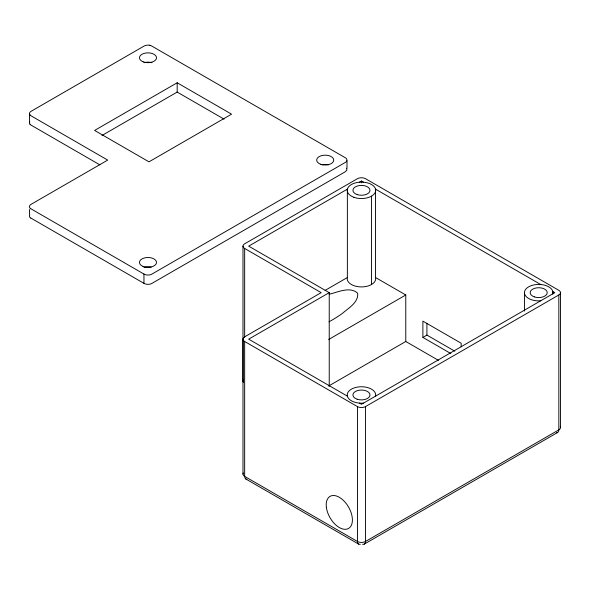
<?xml version="1.0" encoding="UTF-8"?>
<svg xmlns="http://www.w3.org/2000/svg" width="590" height="590" viewBox="0 0 590 590"><rect width="100%" height="100%" fill="white"/><g stroke="black" fill="none" stroke-linecap="round" stroke-linejoin="round"><path stroke-width="0.89" d="M242.984 339.161L242.984 474.043M242.984 246.141L242.984 381.022M560.5 427.529L560.5 292.647M177.184 82.77L94.607 130.442L148.99 161.837L231.56 114.165L177.184 82.77L177.184 92.07L224.082 119.151M101.982 135.486L177.184 92.07M359.45 182.185L361.464 181.027L363.477 182.185M325.083 290.398L347.363 277.536L347.363 189.161L248.678 246.141L329.235 292.647L329.235 386.244M329.235 292.647L248.678 339.161L347.363 396.133M328.726 339.457L405.773 294.978L405.773 341.485L328.726 385.963M461.151 346.846L461.151 343.233L422.89 321.137L422.89 337.414L426.917 335.091L454.816 351.197M244.651 248.464L321.181 292.647L244.651 336.831A5.694 3.289 0 0 0 244.651 341.485L357.437 406.599A5.694 3.289 0 0 0 365.49 406.599L558.833 294.971A5.694 3.289 0 0 0 558.833 290.324L365.49 178.696A5.694 3.289 0 0 0 357.437 178.696L244.651 243.81A5.694 3.289 0 0 0 244.651 248.464L244.651 337.465M364.31 544.091L557.653 432.463M329.25 294.233C337.871 292.205 350.143 286.084 357.658 293.26C358.705 302.412 348.373 308.157 342.377 313.408A144.668 83.522 0 0 1 329.014 321.808M540.706 284.505L375.557 189.161L375.557 277.536A14.241 8.223 0 0 1 361.464 286.917A14.241 8.223 0 0 1 347.363 277.536M375.557 277.536L405.773 294.978M422.89 337.414L450.79 353.528M99.872 164.876L30.783 124.962A5.03 2.906 0 0 1 30.415 124.674A5.848 3.378 0 0 1 30.097 124.35M405.773 341.485L438.459 360.357M149.956 45.386A5.605 3.238 0 0 1 151.409 45.843L345.231 157.7C347.355 158.489 347.606 161.579 345.334 162.427L152.139 273.967A6.896 3.983 0 0 1 150.096 274.822A5.694 3.289 0 0 1 143.953 274.048L31.174 208.934A7.058 4.071 0 0 1 30.842 208.727M359.45 403.11L361.464 404.275L554.807 292.647L552.793 291.482L552.793 293.975M346.632 168.209L346.905 170.053L345.334 171.734L152.139 283.266A6.896 3.983 0 0 1 150.096 284.122A5.694 3.289 0 0 1 143.953 283.348L31.174 218.234A7.058 4.071 0 0 1 30.842 218.027M245.831 478.977L358.617 544.091M558.833 294.971L558.833 429.859A5.694 3.289 60 0 1 556.554 432.728M524.451 292.647L524.451 311.07M426.917 323.335L426.917 335.091M371.53 196.138L371.53 284.513M365.49 406.599L365.49 541.48A5.694 3.289 60 0 1 362.57 544.268M361.464 181.027L361.464 182.863M357.437 406.599L357.437 541.48A5.694 3.289 -60 0 0 360.35 544.268M347.001 160.709L347.001 168.231M244.651 341.485L244.651 476.366A5.694 3.289 -60 0 0 246.827 479.242M143.953 274.048L143.953 283.348M29.507 113.45L29.507 122.75M29.507 209.531L29.507 214.185M30.687 218.101A5.922 3.422 0 0 1 29.832 214.76M30.687 208.801A5.922 3.422 0 0 1 31.226 204.243L107.697 160.097L30.783 115.662A5.03 2.906 0 0 1 30.415 115.375A5.848 3.378 0 0 1 30.097 115.05M30.097 124.35A5.694 3.282 0 0 1 29.81 121.82M30.097 115.05A5.694 3.282 0 0 1 31.108 111.296L143.849 46.197A6.143 3.547 0 0 1 150.022 45.253M144.004 267.351A8.54 4.926 0 0 1 151.195 267.145M321.993 164.824A8.548 4.934 0 0 1 328.423 164.824M144.004 62.702A8.54 4.926 0 0 1 151.954 62.702M540.706 300.789A14.241 8.223 0 0 1 524.466 293.038A14.241 8.223 0 0 1 539.363 284.439A14.241 8.223 0 0 1 552.793 293.813M363.477 403.11A14.241 8.223 0 0 1 347.237 395.359A14.241 8.223 0 0 1 362.135 386.76A14.241 8.223 0 0 1 375.557 396.133M560.235 426.533A5.694 3.289 0 0 1 558.833 429.859L365.49 541.48A5.694 3.289 0 0 1 357.437 541.48L244.651 476.366A5.694 3.289 0 0 1 243.301 472.951M243.449 382.327A5.694 3.289 0 0 1 243.449 379.717M143.031 266.429A8.54 4.926 0 0 0 156.483 262.889A8.54 4.926 0 0 0 144.447 257.933A8.54 4.926 0 0 0 143.031 266.429M320.938 164.367A8.548 4.934 0 0 0 333.756 160.097A8.548 4.934 0 0 0 320.938 155.819A8.548 4.934 0 0 0 320.938 164.367M143.031 61.78A8.54 4.926 0 0 0 156.483 58.24A8.54 4.926 0 0 0 144.447 53.284A8.54 4.926 0 0 0 143.031 61.78M353.853 197.274A14.241 8.223 0 0 0 375.69 190.651A14.241 8.223 0 0 0 354.841 183.048A14.241 8.223 0 0 0 353.853 197.274M326.381 507.334A18.511 10.686 60 0 0 347.562 528.913A18.511 10.686 60 0 0 343.985 500.991A18.511 10.686 60 0 0 326.381 507.334M357.186 399.246A8.548 4.934 0 0 0 370.004 394.968A8.548 4.934 0 0 0 357.186 390.698A8.548 4.934 0 0 0 357.186 399.246M534.422 296.918A8.548 4.934 0 0 0 547.24 292.647A8.548 4.934 0 0 0 534.422 288.377A8.548 4.934 0 0 0 534.422 296.918M357.186 194.597A8.548 4.934 0 0 0 370.004 190.327A8.548 4.934 0 0 0 357.186 186.056A8.548 4.934 0 0 0 357.186 194.597"/></g></svg>
